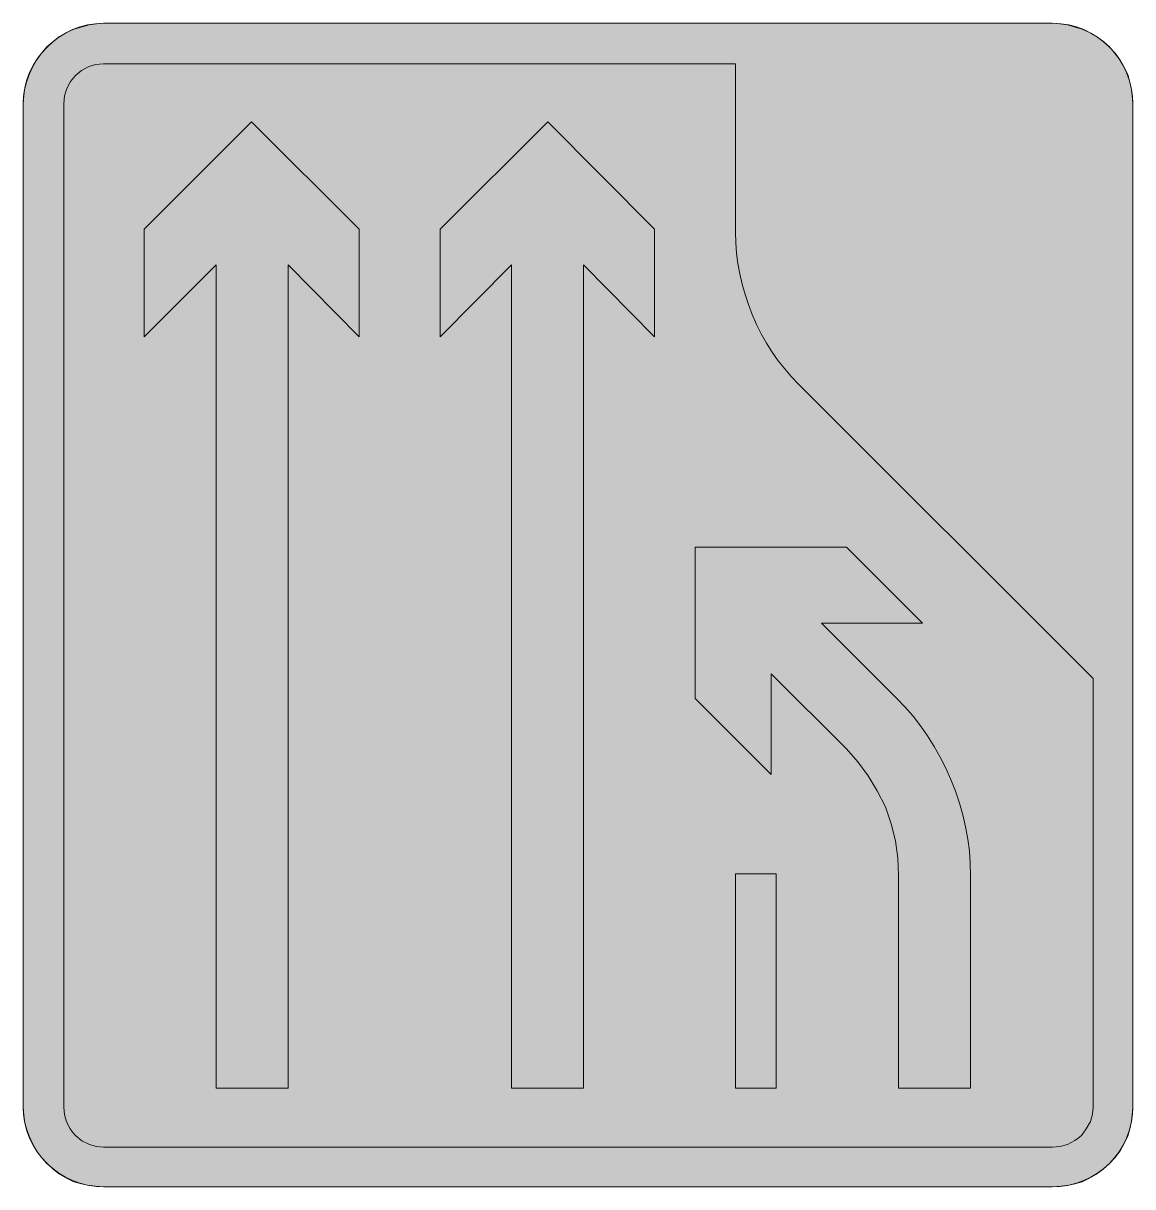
# Model space of a CAD drawing. Header units: metres. Extents: x 164 to 405, y 9 to 262.
import ezdxf

# ---------------------------------------------------------------- set-up
doc = ezdxf.new("R2010")
doc.units = ezdxf.units.M
for name, color, linetype, true_color in [('FILL_LIME_00FF00', 7, 'Continuous', 0x00ff00), ('FILL_WHITE_FFFFFF', 7, 'Continuous', 0xffffff), ('STROKE_LIME_00FF00', 7, 'Continuous', 0x00ff00)]:
    doc.layers.add(name, color=color, linetype=linetype, true_color=true_color)

msp = doc.modelspace()

# ---------------------------------------------------------------- hatches: boundary and pattern name
at = {"layer": 'FILL_LIME_00FF00', "true_color": 0x00ff00}
h = msp.add_hatch(color=7, dxfattribs=at)
h.dxf.hatch_style = 1
h.paths.add_polyline_path([(318.96, 253.62), (318.96, 216.9), (319.02, 214.67), (319.19, 212.42), (319.48, 210.17), (319.88, 207.92), (320.39, 205.68), (321.01, 203.46), (321.73, 201.26), (322.56, 199.08), (323.5, 196.95), (324.54, 194.87), (325.69, 192.86), (326.93, 190.91), (328.25, 189.04), (329.65, 187.26), (331.11, 185.56), (332.64, 183.96), (396.72, 119.88), (396.72, 26.64), (396.59, 25.18), (396.18, 23.58), (395.26, 21.98), (394.2, 20.52), (393.49, 19.91), (392.74, 19.4), (391.14, 18.54), (389.52, 18.14), (387.9, 18), (181.44, 18), (179.83, 18.14), (178.25, 18.59), (176.73, 19.37), (175.32, 20.52), (174.69, 21.22), (174.17, 21.96), (173.39, 23.51), (172.94, 25.1), (172.8, 26.64), (172.8, 244.98), (172.97, 246.62), (173.45, 248.24), (174.24, 249.76), (175.32, 251.1), (176.63, 252.18), (178.11, 252.97), (179.72, 253.45), (181.44, 253.62), (318.96, 253.62)])
at = {"layer": 'FILL_WHITE_FFFFFF', "true_color": 0xffffff}
h = msp.add_hatch(color=7, dxfattribs=at)
h.dxf.hatch_style = 1
h.paths.add_polyline_path([(389.52, 262.34), (391.14, 262.08), (394.38, 261.18), (395.97, 260.43), (397.49, 259.54), (398.94, 258.47), (400.32, 257.22), (401.57, 255.91), (402.64, 254.45), (403.53, 252.89), (404.28, 251.28), (404.75, 249.66), (405.09, 248.06), (405.29, 246.5), (405.36, 244.98), (405.36, 26.64), (405.29, 25.12), (405.09, 23.56), (404.75, 21.96), (404.28, 20.34), (403.53, 18.73), (402.64, 17.17), (401.57, 15.71), (400.32, 14.4), (398.94, 13.15), (397.49, 12.08), (395.97, 11.19), (394.38, 10.44), (392.76, 9.97), (391.14, 9.63), (389.52, 9.43), (387.9, 9.36), (181.44, 9.36), (179.92, 9.43), (178.34, 9.63), (176.68, 9.97), (174.96, 10.44), (173.38, 11.19), (171.88, 12.08), (170.48, 13.15), (169.2, 14.4), (167.95, 15.71), (166.88, 17.17), (165.99, 18.73), (165.24, 20.34), (164.66, 21.96), (164.27, 23.56), (164.05, 25.12), (163.98, 26.64), (163.98, 244.98), (164.05, 246.5), (164.27, 248.06), (164.66, 249.66), (165.24, 251.28), (165.99, 252.89), (166.88, 254.45), (167.95, 255.91), (169.2, 257.22), (170.48, 258.47), (171.88, 259.54), (173.38, 260.43), (174.96, 261.18), (178.34, 262.08), (179.92, 262.34), (181.44, 262.44), (387.9, 262.44), (389.52, 262.34)])
h = msp.add_hatch(color=7, dxfattribs=at)
h.dxf.hatch_style = 1
h.paths.add_polyline_path([(237.06, 217.62), (237.06, 194.22), (221.58, 209.88), (221.58, 30.78), (205.92, 30.78), (205.92, 209.88), (190.26, 194.22), (190.26, 217.62), (213.66, 241.02), (237.06, 217.62)])
h = msp.add_hatch(color=7, dxfattribs=at)
h.dxf.hatch_style = 1
h.paths.add_polyline_path([(301.32, 217.62), (301.32, 194.22), (285.84, 209.88), (285.84, 30.78), (270.18, 30.78), (270.18, 209.88), (254.7, 194.22), (254.7, 217.62), (278.1, 241.02), (301.32, 217.62)])
h = msp.add_hatch(color=7, dxfattribs=at)
h.dxf.hatch_style = 1
h.paths.add_polyline_path([(354.42, 77.04), (354.25, 80.82), (353.72, 84.58), (352.83, 88.3), (351.54, 91.98), (349.79, 95.49), (347.78, 98.75), (345.54, 101.78), (343.08, 104.58), (326.7, 120.96), (326.7, 99), (310.14, 115.56), (310.14, 148.5), (343.08, 148.5), (359.64, 131.94), (337.68, 131.94), (354.06, 115.56), (355.85, 113.68), (357.56, 111.69), (359.19, 109.6), (360.72, 107.41), (362.15, 105.15), (363.48, 102.8), (364.68, 100.39), (365.76, 97.92), (366.77, 95.4), (367.65, 92.83), (368.39, 90.24), (369, 87.61), (369.47, 84.98), (369.81, 82.33), (370.01, 79.68), (370.08, 77.04), (370.08, 30.78), (354.42, 30.78), (354.42, 77.04)])
h = msp.add_hatch(color=7, dxfattribs=at)
h.dxf.hatch_style = 1
h.paths.add_polyline_path([(327.78, 77.4), (327.78, 30.78), (318.96, 30.78), (318.96, 77.4), (327.78, 77.4)])

# ---------------------------------------------------------------- linework, layer by layer
at = {"layer": 'FILL_LIME_00FF00', "lineweight": 0, "true_color": 0x00ff00}
msp.add_lwpolyline([(318.96, 253.62), (318.96, 216.9), (319.02, 214.67), (319.19, 212.42), (319.48, 210.17), (319.88, 207.92), (320.39, 205.68), (321.01, 203.46), (321.73, 201.26), (322.56, 199.08), (323.5, 196.95), (324.54, 194.87), (325.69, 192.86), (326.93, 190.91), (328.25, 189.04), (329.65, 187.26), (331.11, 185.56), (332.64, 183.96), (396.72, 119.88), (396.72, 26.64), (396.59, 25.18), (396.18, 23.58), (395.26, 21.98), (394.2, 20.52), (393.49, 19.91), (392.74, 19.4), (391.14, 18.54), (389.52, 18.14), (387.9, 18), (181.44, 18), (179.83, 18.14), (178.25, 18.59), (176.73, 19.37), (175.32, 20.52), (174.69, 21.22), (174.17, 21.96), (173.39, 23.51), (172.94, 25.1), (172.8, 26.64), (172.8, 244.98), (172.97, 246.62), (173.45, 248.24), (174.24, 249.76), (175.32, 251.1), (176.63, 252.18), (178.11, 252.97), (179.72, 253.45), (181.44, 253.62)], close=True, dxfattribs=at)
at = {"layer": 'FILL_WHITE_FFFFFF', "lineweight": 0, "true_color": 0xffffff}
for points in [[(389.52, 262.34), (391.14, 262.08), (394.38, 261.18), (395.97, 260.43), (397.49, 259.54), (398.94, 258.47), (400.32, 257.22), (401.57, 255.91), (402.64, 254.45), (403.53, 252.89), (404.28, 251.28), (404.75, 249.66), (405.09, 248.06), (405.29, 246.5), (405.36, 244.98), (405.36, 26.64), (405.29, 25.12), (405.09, 23.56), (404.75, 21.96), (404.28, 20.34), (403.53, 18.73), (402.64, 17.17), (401.57, 15.71), (400.32, 14.4), (398.94, 13.15), (397.49, 12.08), (395.97, 11.19), (394.38, 10.44), (392.76, 9.97), (391.14, 9.63), (389.52, 9.43), (387.9, 9.36), (181.44, 9.36), (179.92, 9.43), (178.34, 9.63), (176.68, 9.97), (174.96, 10.44), (173.38, 11.19), (171.88, 12.08), (170.48, 13.15), (169.2, 14.4), (167.95, 15.71), (166.88, 17.17), (165.99, 18.73), (165.24, 20.34), (164.66, 21.96), (164.27, 23.56), (164.05, 25.12), (163.98, 26.64), (163.98, 244.98), (164.05, 246.5), (164.27, 248.06), (164.66, 249.66), (165.24, 251.28), (165.99, 252.89), (166.88, 254.45), (167.95, 255.91), (169.2, 257.22), (170.48, 258.47), (171.88, 259.54), (173.38, 260.43), (174.96, 261.18), (178.34, 262.08), (179.92, 262.34), (181.44, 262.44), (387.9, 262.44)], [(354.42, 77.04), (354.25, 80.82), (353.72, 84.58), (352.83, 88.3), (351.54, 91.98), (349.79, 95.49), (347.78, 98.75), (345.54, 101.78), (343.08, 104.58), (326.7, 120.96), (326.7, 99), (310.14, 115.56), (310.14, 148.5), (343.08, 148.5), (359.64, 131.94), (337.68, 131.94), (354.06, 115.56), (355.85, 113.68), (357.56, 111.69), (359.19, 109.6), (360.72, 107.41), (362.15, 105.15), (363.48, 102.8), (364.68, 100.39), (365.76, 97.92), (366.77, 95.4), (367.65, 92.83), (368.39, 90.24), (369, 87.61), (369.47, 84.98), (369.81, 82.33), (370.01, 79.68), (370.08, 77.04), (370.08, 30.78), (354.42, 30.78)], [(327.78, 77.4), (327.78, 30.78), (318.96, 30.78), (318.96, 77.4)]]:
    msp.add_lwpolyline(points, close=True, dxfattribs=at)
at = {"layer": 'FILL_WHITE_FFFFFF', "lineweight": 0, "true_color": 0x00ff00}
for points in [[(237.06, 217.62), (237.06, 194.22), (221.58, 209.88), (221.58, 30.78), (205.92, 30.78), (205.92, 209.88), (190.26, 194.22), (190.26, 217.62), (213.66, 241.02)], [(301.32, 217.62), (301.32, 194.22), (285.84, 209.88), (285.84, 30.78), (270.18, 30.78), (270.18, 209.88), (254.7, 194.22), (254.7, 217.62), (278.1, 241.02)]]:
    msp.add_lwpolyline(points, close=True, dxfattribs=at)
at = {"layer": 'STROKE_LIME_00FF00', "lineweight": 0, "true_color": 0x00ff00}
for points in [[(163.98, 244.98), (164.07, 246.75), (164.34, 248.47), (164.77, 250.13), (165.37, 251.73), (166.11, 253.26), (166.99, 254.7), (168, 256.04), (169.13, 257.29), (170.38, 258.42), (171.72, 259.43), (173.16, 260.31), (174.69, 261.05), (176.29, 261.65), (177.95, 262.08), (179.67, 262.35), (181.44, 262.44)], [(181.44, 262.44), (387.9, 262.44)], [(387.9, 262.44), (389.7, 262.35), (391.44, 262.08), (393.12, 261.65), (394.73, 261.05), (396.26, 260.31), (397.7, 259.43), (399.04, 258.42), (400.27, 257.29), (401.4, 256.04), (402.4, 254.7), (403.27, 253.26), (404, 251.73), (404.58, 250.13), (405.01, 248.47), (405.27, 246.75), (405.36, 244.98)], [(163.98, 26.64), (163.98, 244.98)], [(405.36, 244.98), (405.36, 26.64)], [(181.44, 9.36), (179.67, 9.45), (177.95, 9.71), (176.29, 10.14), (174.69, 10.72), (173.16, 11.45), (171.72, 12.31), (170.38, 13.31), (169.13, 14.42), (168, 15.65), (166.99, 16.98), (166.11, 18.4), (165.37, 19.92), (164.77, 21.5), (164.34, 23.16), (164.07, 24.87), (163.98, 26.64)], [(405.36, 26.64), (405.27, 24.87), (405.01, 23.16), (404.58, 21.5), (404, 19.92), (403.27, 18.4), (402.4, 16.98), (401.4, 15.65), (400.27, 14.42), (399.04, 13.31), (397.7, 12.31), (396.26, 11.45), (394.73, 10.72), (393.12, 10.14), (391.44, 9.71), (389.7, 9.45), (387.9, 9.36)], [(387.9, 9.36), (181.44, 9.36)]]:
    msp.add_lwpolyline(points, dxfattribs=at)

doc.saveas('drawing.dxf')
